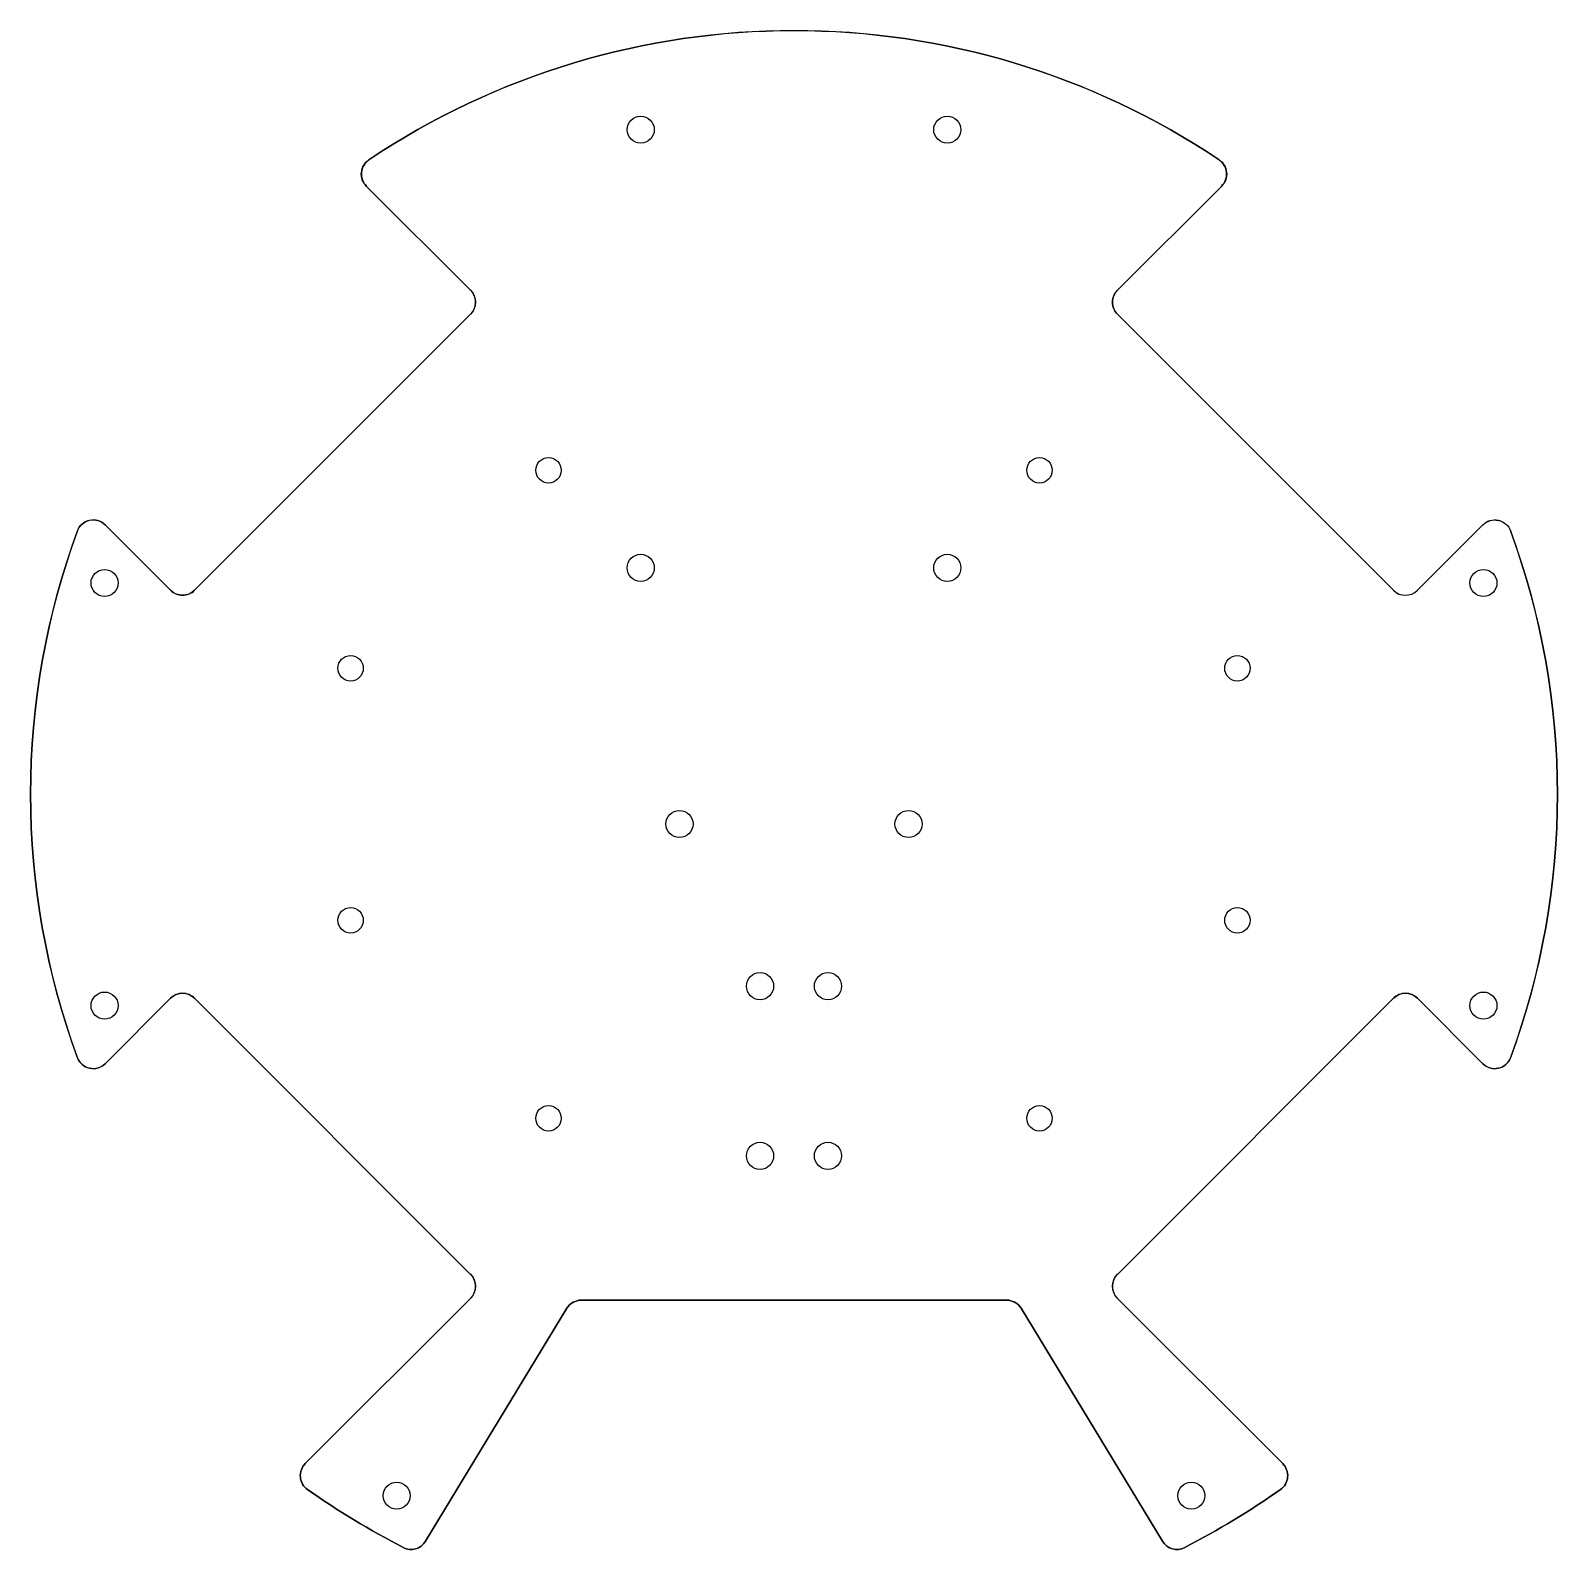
# Model space of a CAD drawing. Header units: millimetres. Extents: x -90 to 90, y -89 to 90.
import ezdxf

# ---------------------------------------------------------------- set-up
doc = ezdxf.new("R2010")
doc.units = ezdxf.units.MM
doc.layers.get('0').update_dxf_attribs({"linetype": 'CONTINUOUS'})

msp = doc.modelspace()

# ---------------------------------------------------------------- linework, layer by layer
for p, q in [((-50.42, 71.68), (-38.13, 59.4)), ((50.42, 71.68), (38.13, 59.4)), ((-38.13, 56.57), (-70.66, 24.04)), ((70.66, 24.04), (38.13, 56.57)), ((-73.49, 24.04), (-81.19, 31.75)), ((81.19, 31.75), (73.49, 24.04)), ((-81.19, -31.75), (-73.49, -24.04)), ((-70.66, -24.04), (-38.13, -56.57)), ((38.13, -56.57), (70.66, -24.04)), ((73.49, -24.04), (81.19, -31.75)), ((-38.13, -59.4), (-57.61, -78.87)), ((57.61, -78.87), (38.13, -59.4)), ((-43.43, -88.02), (-26.77, -60.57)), ((-25.06, -59.61), (25.06, -59.61)), ((26.77, -60.57), (43.43, -88.02))]:
    msp.add_line(p, q)
msp.add_lwpolyline([(70.66, 24.04, 0.414213), (73.49, 24.04), (81.19, 31.75, -0.547696), (84.48, 31.02, -0.17779), (84.48, -31.02, -0.547696), (81.19, -31.75), (73.49, -24.04, 0.414214), (70.66, -24.04), (38.13, -56.57, 0.414214), (38.13, -59.4), (57.61, -78.87, -0.466366), (57.34, -81.93, -0.033018), (46.06, -88.76, -0.394818), (43.43, -88.02), (26.77, -60.57, 0.262136), (25.06, -59.61), (-25.06, -59.61, 0.262136), (-26.77, -60.57), (-43.43, -88.02, -0.394818), (-46.06, -88.76, -0.033018), (-57.34, -81.93, -0.466366), (-57.61, -78.87), (-38.13, -59.4, 0.414214), (-38.13, -56.57), (-70.66, -24.04, 0.414214), (-73.49, -24.04), (-81.19, -31.75, -0.547696), (-84.48, -31.02, -0.17779), (-84.48, 31.02, -0.547696), (-81.19, 31.75), (-73.49, 24.04, 0.414214), (-70.66, 24.04), (-38.13, 56.57, 0.414214), (-38.13, 59.4), (-50.42, 71.68, -0.472497), (-50.12, 74.76, -0.304181), (50.12, 74.76, -0.472498), (50.42, 71.68), (38.13, 59.4, 0.414214), (38.13, 56.57)], format="xyb", close=True)
for centre, radius in [((-18.07, 78.32), 1.6), ((-18.07, 78.32), 1.6), ((18.07, 78.32), 1.6), ((18.07, 78.32), 1.6), ((-28.94, 38.18), 1.5), ((28.94, 38.18), 1.5), ((-18.07, 26.68), 1.6), ((-18.07, 26.68), 1.6), ((18.07, 26.68), 1.6), ((18.07, 26.68), 1.6), ((-81.27, 24.9), 1.6), ((-81.27, 24.9), 1.6), ((81.27, 24.9), 1.6), ((81.27, 24.9), 1.6), ((-52.27, 14.85), 1.5), ((52.27, 14.85), 1.5), ((-13.5, -3.5), 1.6), ((13.5, -3.5), 1.6), ((-52.27, -14.85), 1.5), ((52.27, -14.85), 1.5), ((-4, -22.61), 1.6), ((-4, -22.61), 1.6), ((4, -22.61), 1.6), ((4, -22.61), 1.6), ((-81.27, -24.9), 1.6), ((-81.27, -24.9), 1.6), ((81.27, -24.9), 1.6), ((81.27, -24.9), 1.6), ((-28.94, -38.18), 1.5), ((28.94, -38.18), 1.5), ((-4, -42.61), 1.6), ((-4, -42.61), 1.6), ((4, -42.61), 1.6), ((4, -42.61), 1.6), ((-46.84, -82.65), 1.6), ((-46.84, -82.65), 1.6), ((46.84, -82.65), 1.6), ((46.84, -82.65), 1.6)]:
    msp.add_circle(centre, radius)
for centre, radius, start, end in [((0, 0), 90, 56.1625, 123.8376), ((-49, 73.09), 2, 123.8376, 225), ((49, 73.09), 2, -45.0001, 56.1625), ((0, 0), 90, 159.8374, 200.1626), ((-82.61, 30.33), 2, 45, 159.8374), ((0, 0), 90, -20.1626, 20.1626), ((72.07, 25.45), 2, 225, 314.9999), ((-82.61, -30.33), 2, 200.1626, 315), ((82.61, -30.33), 2, 225, 339.8374), ((-56.2, -80.29), 2, 135, 235.011), ((56.2, -80.29), 2, -55.011, 45), ((0, 0), 100, 235.011, 242.5753), ((0, 0), 100, 297.4247, 304.989), ((-45.14, -86.99), 2, 242.5753, 328.7552), ((45.14, -86.99), 2, 211.2448, 297.4247)]:
    msp.add_arc(centre, radius, start, end)
at = {"extrusion": (0, 0, -1)}
for centre, start, end in [((39.55, 57.98), 135, 225), ((-39.55, 57.98), -45, 45.0001), ((-82.61, 30.33), 45.0001, 159.8374), ((72.07, 25.45), 225, 315), ((72.07, -25.45), 45, 135), ((-72.07, -25.45), 45, 135), ((39.55, -57.98), 135, 225), ((-39.55, -57.98), -45, 45), ((25.06, -61.61), 31.2448, 90), ((-25.06, -61.61), 90, 148.7552)]:
    msp.add_arc(centre, 2, start, end, dxfattribs=at)

doc.saveas('drawing.dxf')
